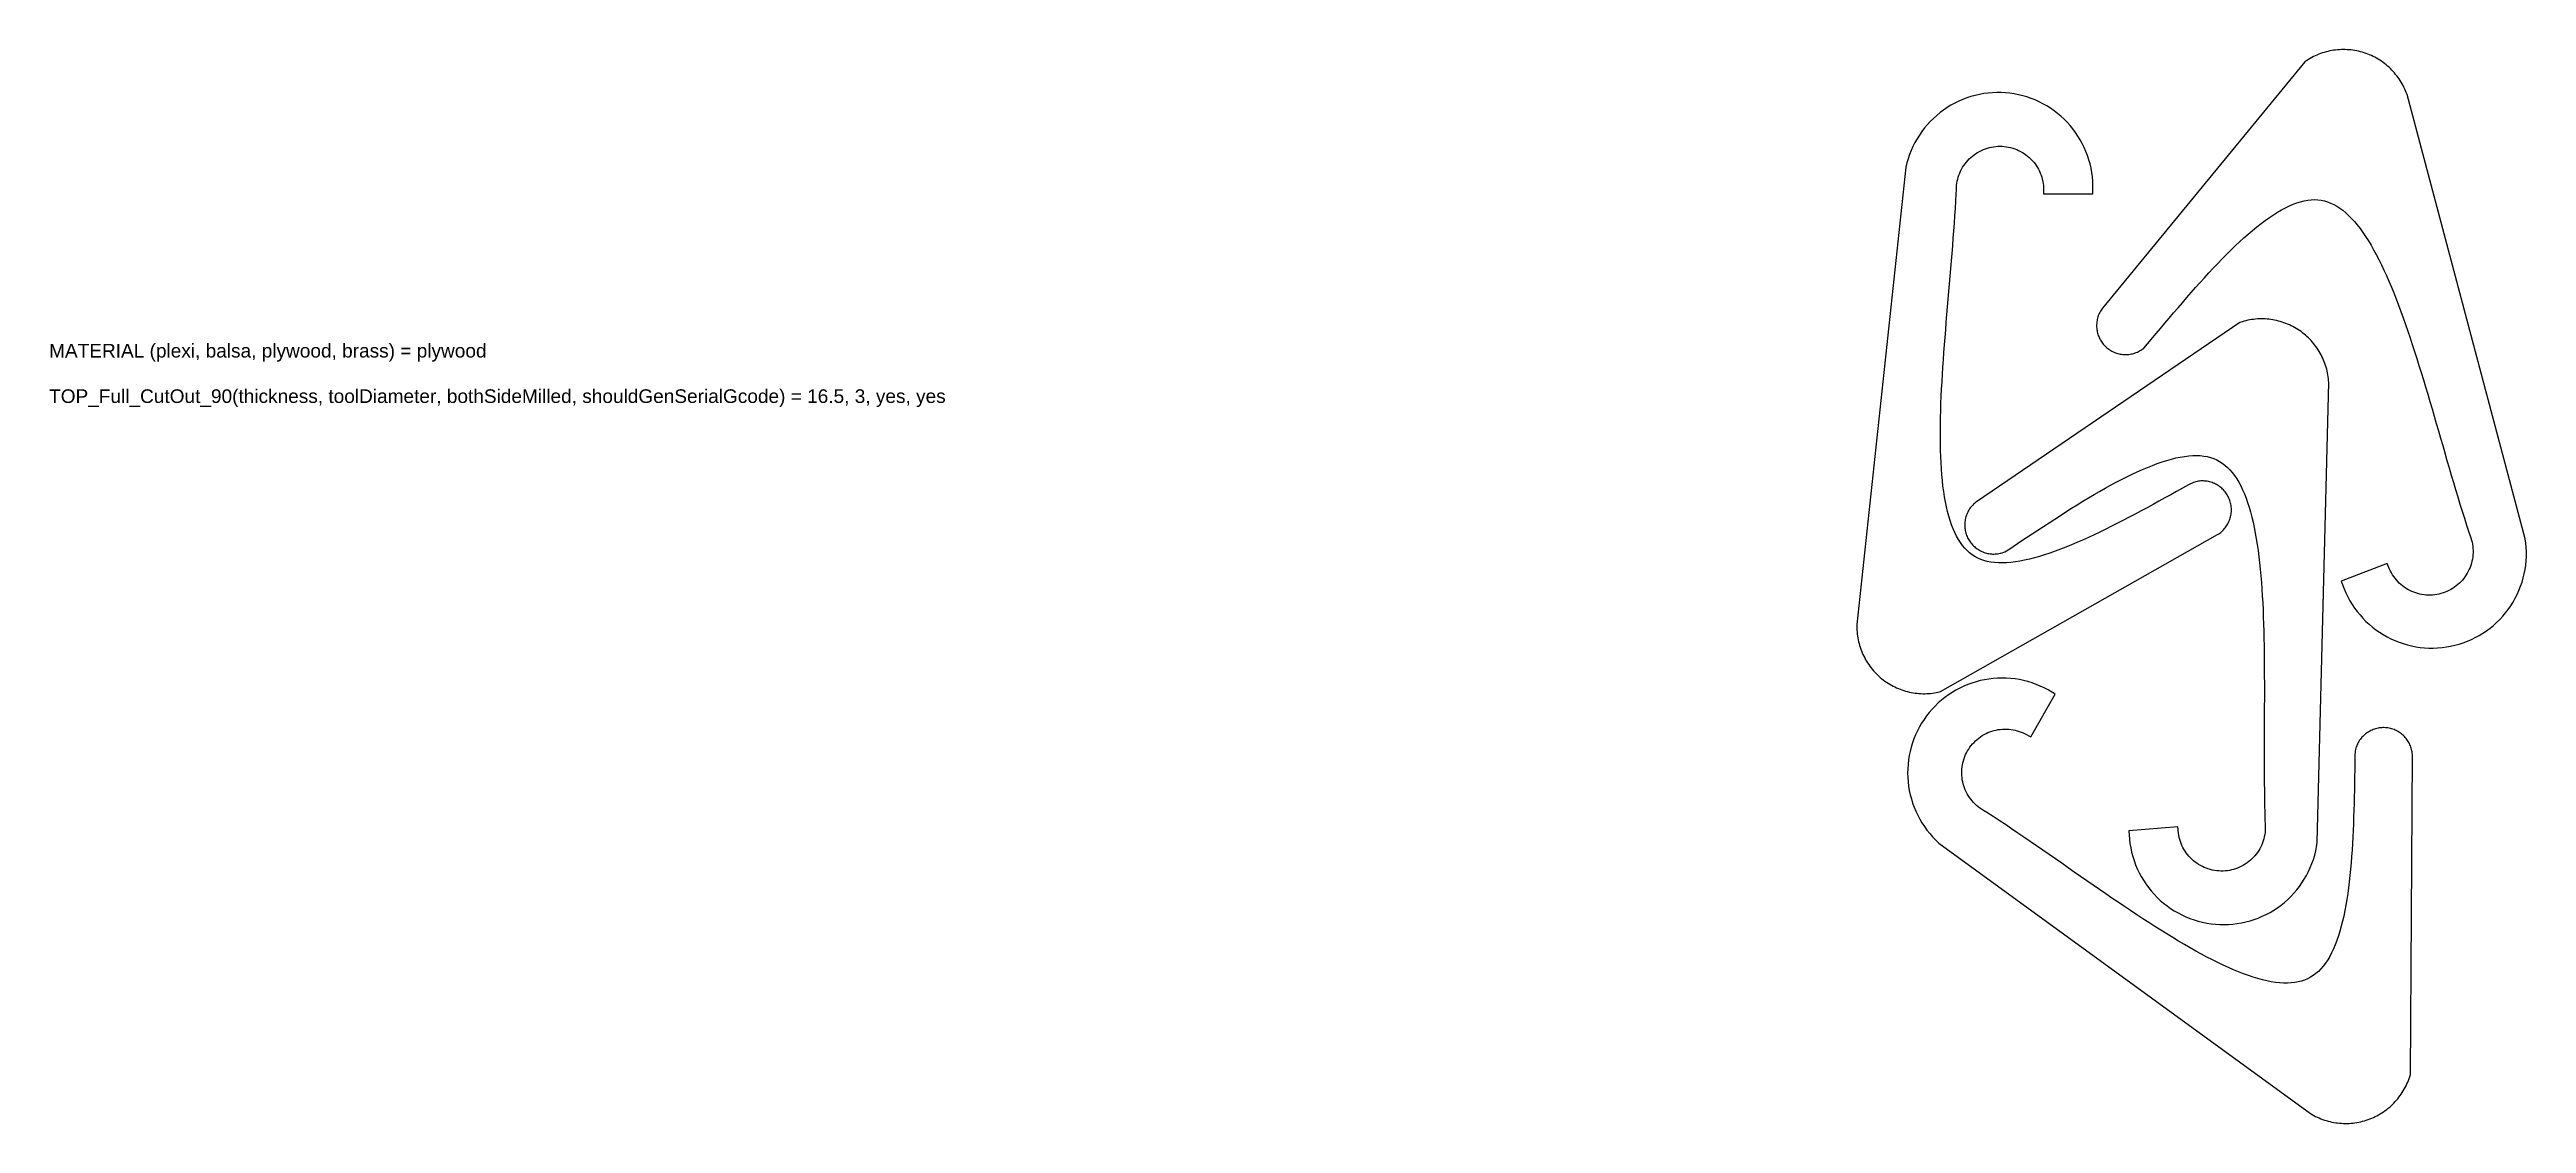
# Model space of a CAD drawing. Header units: millimetres. Extents: x 288 to 1197, y 187 to 581.
import ezdxf

# ---------------------------------------------------------------- set-up
doc = ezdxf.new("R2010")
doc.units = ezdxf.units.MM
doc.layers.add('TOP_Full_CutOut_90', color=7, linetype='Continuous')
doc.styles.get("Standard").update_dxf_attribs({"font": 'txt.shx'})

msp = doc.modelspace()

# ---------------------------------------------------------------- linework, layer by layer
at = {"layer": 'TOP_Full_CutOut_90'}
for points in [[(1057.563185, 472.679972), (1060.739921, 476.485904), (1062.316184, 478.371443), (1063.901034, 480.261531), (1065.493629, 482.153126), (1067.09312, 484.04318), (1068.698657, 485.928646), (1070.309382, 487.806469), (1071.924435, 489.673595), (1073.542948, 491.526965), (1075.164051, 493.363516), (1076.786863, 495.180183), (1078.410502, 496.973897), (1080.034073, 498.741587), (1081.656677, 500.480177), (1083.277402, 502.186589), (1084.895327, 503.85774), (1086.509518, 505.490544), (1088.119026, 507.081914), (1089.722886, 508.628756), (1091.320114, 510.127978), (1092.909702, 511.576485), (1094.490619, 512.971179), (1096.0618, 514.308968), (1097.622148, 515.586763), (1099.170525, 516.801481), (1100.705749, 517.950055), (1102.226583, 519.02944), (1103.731734, 520.036619), (1105.219847, 520.968623), (1106.689497, 521.822545), (1108.139197, 522.595566), (1109.567401, 523.284982), (1110.972525, 523.888241), (1112.352979, 524.402985), (1113.707229, 524.827086), (1115.033879, 525.158678), (1116.331797, 525.396169), (1117.600255, 525.538207), (1118.839127, 525.583585), (1120.05033, 525.531062), (1121.238641, 525.380639), (1122.408593, 525.1338), (1123.56293, 524.791663), (1124.703804, 524.35497), (1125.832788, 523.824268), (1126.950888, 523.200102), (1128.058621, 522.48316), (1129.156132, 521.674362), (1130.243317, 520.774896), (1131.319928, 519.786213), (1132.38566, 518.709999), (1133.440204, 517.548137), (1134.483292, 516.302667), (1135.514714, 514.975742), (1136.534328, 513.569605), (1137.542062, 512.086555), (1138.537912, 510.528934), (1139.521936, 508.899105), (1140.494247, 507.199447), (1141.455008, 505.432345), (1142.404423, 503.600184), (1143.342734, 501.705347), (1144.270213, 499.75021), (1145.187161, 497.737145), (1146.093898, 495.668514), (1146.990767, 493.546674), (1147.878126, 491.373973), (1148.756347, 489.152752), (1149.625814, 486.885345), (1150.486921, 484.57408), (1151.340071, 482.221277), (1152.185676, 479.829253), (1153.024152, 477.400316), (1153.855922, 474.936773), (1154.681414, 472.440924), (1155.501058, 469.915064), (1156.315292, 467.361486), (1157.124554, 464.782479), (1157.929285, 462.180328), (1158.729929, 459.557314), (1159.526933, 456.915717), (1160.320745, 454.257813), (1161.111816, 451.585876), (1161.900597, 448.902175), (1162.687543, 446.208981), (1163.473108, 443.508558), (1164.257748, 440.803172), (1165.041923, 438.095083), (1165.82609, 435.386551), (1166.610711, 432.679833), (1167.396247, 429.977185), (1168.183161, 427.28086), (1168.971918, 424.593106), (1169.762984, 421.916174), (1170.556826, 419.252309), (1171.353915, 416.603753), (1172.15472, 413.972747), (1172.959716, 411.36153), (1173.769377, 408.772335), (1174.584182, 406.207395), (1175.409899, 403.652578), (1175.896225, 402.28239), (1176.169109, 401.509277), (1176.393622, 400.757705), (1176.58103, 399.996032), (1176.730882, 399.22609), (1176.842819, 398.449729), (1176.91657, 397.668815), (1176.95196, 396.885224), (1176.948903, 396.100841), (1176.907406, 395.317551), (1176.827568, 394.537234), (1176.709584, 393.761769), (1176.553734, 392.993019), (1176.360395, 392.232831), (1176.13003, 391.483031), (1175.863194, 390.745424), (1175.560528, 390.021781), (1175.222758, 389.313842), (1174.850698, 388.623307), (1174.445241, 387.951837), (1174.007363, 387.301047), (1173.538115, 386.672499), (1173.038624, 386.067704), (1172.510092, 385.488117), (1171.95379, 384.935132), (1171.371053, 384.410074), (1170.763285, 383.914209), (1170.131943, 383.448727), (1169.478545, 383.014747), (1168.804663, 382.613312), (1168.111917, 382.245387), (1167.40197, 381.911856), (1166.67653, 381.613522), (1165.937341, 381.351101), (1165.186178, 381.125223), (1164.424847, 380.936432), (1163.655178, 380.785181), (1162.879022, 380.671834), (1162.098243, 380.596664), (1161.314718, 380.55985), (1160.530331, 380.561483), (1159.746966, 380.601557), (1158.966507, 380.679977), (1158.190828, 380.796553), (1157.421796, 380.951005), (1156.661258, 381.142964), (1155.911042, 381.371966), (1155.172951, 381.637462), (1154.448759, 381.938814), (1153.740206, 382.275297), (1153.048998, 382.646102), (1152.376792, 383.050338), (1151.725207, 383.487033), (1151.095809, 383.955139), (1150.490107, 384.453531), (1149.909562, 384.981008), (1149.355566, 385.536305), (1148.829451, 386.118087), (1148.332482, 386.724955), (1147.865854, 387.35545), (1147.430688, 388.008058), (1147.028029, 388.681209), (1146.658847, 389.373286), (1146.324027, 390.082626), (1145.451174, 392.19417), (1128.600524, 385.707518), (1129.680207, 382.845147), (1130.315048, 381.372102), (1131.017275, 379.929965), (1131.785386, 378.521815), (1132.617741, 377.15066), (1133.512563, 375.819429), (1134.46794, 374.530965), (1135.48183, 373.288022), (1136.55207, 372.093254), (1137.67637, 370.949214), (1138.852331, 369.858344), (1140.077441, 368.822975), (1141.349083, 367.845318), (1142.664539, 366.927464), (1144.021001, 366.071372), (1145.41557, 365.27887), (1146.845267, 364.551651), (1148.30704, 363.891269), (1149.797764, 363.299136), (1151.314256, 362.776515), (1152.853278, 362.324521), (1154.41154, 361.944124), (1155.985713, 361.636132), (1157.572437, 361.401205), (1159.168321, 361.239845), (1160.769956, 361.152397), (1162.37392, 361.139046), (1163.976789, 361.199822), (1165.575139, 361.334595), (1167.165553, 361.543077), (1168.744636, 361.824822), (1170.309013, 362.179229), (1171.855345, 362.605541), (1173.380326, 363.102847), (1174.880702, 363.670084), (1176.353264, 364.306042), (1177.794868, 365.009361), (1179.202437, 365.77854), (1180.57296, 366.611934), (1181.903512, 367.507764), (1183.191252, 368.464117), (1184.433426, 369.478949), (1185.627383, 370.550094), (1186.770571, 371.675261), (1187.860551, 372.852048), (1188.89499, 374.077942), (1189.871682, 375.350324), (1190.788539, 376.666475), (1191.643604, 378.023585), (1192.435049, 379.418755), (1193.161183, 380.849003), (1193.820457, 382.311276), (1194.411461, 383.802449), (1194.932933, 385.319337), (1195.383759, 386.8587), (1195.762976, 388.417248), (1196.069776, 389.991655), (1196.3035, 391.578558), (1196.46365, 393.174563), (1196.549885, 394.776264), (1196.56202, 396.380239), (1196.50003, 397.983061), (1196.364046, 399.581308), (1196.146191, 401.233503), (1152.736963, 564.115681), (1152.473388, 564.826685), (1152.208045, 565.483982), (1151.923961, 566.133401), (1151.621368, 566.774406), (1151.300519, 567.406467), (1150.961675, 568.029069), (1150.605115, 568.641697), (1150.231134, 569.243848), (1149.840038, 569.835026), (1149.43215, 570.414745), (1149.007803, 570.98253), (1148.567349, 571.537909), (1148.11115, 572.08043), (1147.639579, 572.609646), (1147.153026, 573.12512), (1146.65189, 573.626429), (1146.136583, 574.11316), (1145.60753, 574.584913), (1145.065166, 575.0413), (1144.509938, 575.481945), (1143.942301, 575.906487), (1143.362723, 576.314576), (1142.771679, 576.705876), (1142.169657, 577.080065), (1141.557152, 577.436835), (1140.934668, 577.775893), (1140.302715, 578.096961), (1139.661816, 578.399773), (1139.012498, 578.684082), (1138.35529, 578.949653), (1137.690738, 579.196267), (1137.019387, 579.423723), (1136.34179, 579.631831), (1135.658504, 579.820422), (1134.970088, 579.989341), (1134.277113, 580.138448), (1133.580147, 580.26762), (1132.879763, 580.376752), (1132.176537, 580.465754), (1131.471048, 580.534552), (1130.763878, 580.58309), (1130.055604, 580.611328), (1129.346813, 580.619243), (1128.638086, 580.606828), (1127.930007, 580.574094), (1127.223157, 580.521066), (1126.518119, 580.44779), (1125.815473, 580.354325), (1125.115796, 580.240749), (1124.419665, 580.107153), (1123.727649, 579.95365), (1123.040322, 579.780364), (1122.358246, 579.587439), (1121.681983, 579.375031), (1121.01209, 579.143319), (1120.349118, 578.892489), (1119.693612, 578.622752), (1119.046109, 578.334326), (1118.407145, 578.02745), (1117.777245, 577.702377), (1117.156926, 577.359373), (1116.5467, 576.998721), (1115.947065, 576.620717), (1115.193367, 576.11482), (1040.999129, 485.823663), (1040.722006, 485.442003), (1040.468155, 485.058509), (1040.231144, 484.664385), (1040.011416, 484.260371), (1039.809383, 483.847223), (1039.625427, 483.42572), (1039.459887, 482.996646), (1039.313077, 482.560801), (1039.185274, 482.119017), (1039.076714, 481.672114), (1038.987603, 481.220932), (1038.918106, 480.76631), (1038.868356, 480.309105), (1038.838444, 479.850185), (1038.828426, 479.390393), (1038.838323, 478.930597), (1038.868114, 478.471665), (1038.917745, 478.014451), (1038.987121, 477.559814), (1039.076114, 477.108605), (1039.184556, 476.661675), (1039.312243, 476.219854), (1039.45894, 475.783973), (1039.624364, 475.354859), (1039.808211, 474.933305), (1040.010135, 474.520101), (1040.229757, 474.11603), (1040.466664, 473.721844), (1040.720416, 473.338282), (1040.990531, 472.966066), (1041.276507, 472.605892), (1041.577808, 472.258434), (1041.893867, 471.924347), (1042.224091, 471.604255), (1042.567865, 471.298756), (1042.924543, 471.008424), (1043.293448, 470.733812), (1043.673897, 470.475423), (1044.065178, 470.233744), (1044.466555, 470.009231), (1044.877277, 469.802302), (1045.296565, 469.613351), (1045.723645, 469.442725), (1046.157706, 469.29075), (1046.59794, 469.157706), (1047.043523, 469.043845), (1047.493616, 468.949379), (1047.947386, 468.874485), (1048.403962, 468.819307), (1048.862496, 468.783945), (1049.322137, 468.768466), (1049.78201, 468.772899), (1050.24127, 468.797234), (1050.699043, 468.84143), (1051.15447, 468.905399), (1051.606708, 468.989027), (1052.054894, 469.092151), (1052.498194, 469.214578), (1052.935791, 469.356085), (1053.366844, 469.516403), (1053.790547, 469.695225), (1054.206122, 469.892227), (1054.612777, 470.107034), (1055.005965, 470.337028), (1056.137185, 471.172175), (1057.563185, 472.679972)], [(1072.509387, 420.98528), (1068.177442, 418.574674), (1066.029028, 417.381285), (1063.870965, 416.186736), (1061.705133, 414.993563), (1059.533418, 413.804305), (1057.35771, 412.621502), (1055.179906, 411.447694), (1053.001906, 410.285425), (1050.825618, 409.137237), (1048.652956, 408.005674), (1046.485842, 406.893283), (1044.326202, 405.802609), (1042.175975, 404.736197), (1040.037105, 403.696595), (1037.911548, 402.686349), (1035.801271, 401.708003), (1033.708256, 400.764102), (1031.634496, 399.857188), (1029.582003, 398.9898), (1027.552808, 398.164469), (1025.548961, 397.383725), (1023.57254, 396.650084), (1021.625648, 395.966052), (1019.710418, 395.334119), (1017.82902, 394.75675), (1015.98366, 394.236383), (1014.176586, 393.775419), (1012.410087, 393.376205), (1010.686496, 393.041026), (1009.008186, 392.772084), (1007.377558, 392.571475), (1005.797026, 392.441167), (1004.268985, 392.382972), (1002.795767, 392.398522), (1001.379567, 392.489249), (1000.022357, 392.656394), (998.725768, 392.901036), (997.490964, 393.224175), (996.318496, 393.626892), (995.207021, 394.111034), (994.152079, 394.678316), (993.148909, 395.328984), (992.194548, 396.062976), (991.28672, 396.880376), (990.42376, 397.781237), (989.604536, 398.765413), (988.828316, 399.832446), (988.094635, 400.981532), (987.403164, 402.211523), (986.753611, 403.520976), (986.145657, 404.908208), (985.578913, 406.37135), (985.052896, 407.908405), (984.56703, 409.517285), (984.120641, 411.195847), (983.712969, 412.941919), (983.343178, 414.753315), (983.010364, 416.62785), (982.713566, 418.563344), (982.451778, 420.55763), (982.22395, 422.608556), (982.029001, 424.713985), (981.865824, 426.871796), (981.733287, 429.079886), (981.630239, 431.336163), (981.555517, 433.638552), (981.507942, 435.98499), (981.486326, 438.373426), (981.489472, 440.80182), (981.516175, 443.268141), (981.565227, 445.770368), (981.63541, 448.306488), (981.725508, 450.874494), (981.834296, 453.472388), (981.960549, 456.098176), (982.10304, 458.74987), (982.260539, 461.425487), (982.431813, 464.123051), (982.61563, 466.840585), (982.810756, 469.576121), (983.015955, 472.327692), (983.229992, 475.093335), (983.451628, 477.87109), (983.679626, 480.658999), (983.912749, 483.45511), (984.149756, 486.25747), (984.38941, 489.064131), (984.630469, 491.873146), (984.871694, 494.682571), (985.111844, 497.490467), (985.349679, 500.294893), (985.583956, 503.093915), (985.813433, 505.885598), (986.036868, 508.668012), (986.253017, 511.439229), (986.460638, 514.197325), (986.658484, 516.940377), (986.845311, 519.666468), (987.019872, 522.373682), (987.18092, 525.06011), (987.328147, 527.741008), (987.366529, 529.194437), (987.389604, 530.013972), (987.450083, 530.796026), (987.548817, 531.574177), (987.685571, 532.346553), (987.860016, 533.111298), (988.071732, 533.866574), (988.32021, 534.610568), (988.604853, 535.341488), (988.924978, 536.057579), (989.279815, 536.75712), (989.66851, 537.43843), (990.090129, 538.09987), (990.543659, 538.739852), (991.028012, 539.356837), (991.54202, 539.949341), (992.084449, 540.515941), (992.653998, 541.055275), (993.249295, 541.566048), (993.86891, 542.04703), (994.511353, 542.497066), (995.175081, 542.915075), (995.8585, 543.300052), (996.559964, 543.651071), (997.277788, 543.967288), (998.01025, 544.247945), (998.755584, 544.492364), (999.512003, 544.699961), (1000.277688, 544.870235), (1001.050799, 545.002778), (1001.829475, 545.097272), (1002.611848, 545.153487), (1003.396035, 545.17129), (1004.180152, 545.150638), (1004.962315, 545.09158), (1005.740643, 544.994259), (1006.513267, 544.858909), (1007.278328, 544.685854), (1008.033987, 544.47551), (1008.778431, 544.228384), (1009.509865, 543.945069), (1010.226538, 543.626245), (1010.926722, 543.27268), (1011.608737, 542.885223), (1012.270942, 542.464807), (1012.911747, 542.012439), (1013.52961, 541.529209), (1014.123047, 541.016277), (1014.690632, 540.474877), (1015.231, 539.906309), (1015.742852, 539.311942), (1016.22496, 538.693201), (1016.676162, 538.051577), (1017.095375, 537.388609), (1017.481593, 536.705891), (1017.833886, 536.005066), (1018.151406, 535.287817), (1018.433392, 534.555867), (1018.679166, 533.810977), (1018.888137, 533.054936), (1019.059802, 532.289561), (1019.193749, 531.516694), (1019.289656, 530.73819), (1019.347293, 529.955921), (1019.403301, 527.671768), (1037.459354, 527.671768), (1037.48006, 530.730927), (1037.416793, 532.333699), (1037.279535, 533.931837), (1037.068581, 535.521925), (1036.784381, 537.100567), (1036.427543, 538.664392), (1035.998828, 540.210059), (1035.499151, 541.734265), (1034.929582, 543.233757), (1034.291336, 544.705328), (1033.585777, 546.145838), (1032.814411, 547.552208), (1031.978887, 548.921436), (1031.080989, 550.250594), (1030.122635, 551.536844), (1029.105873, 552.777439), (1028.032875, 553.96973), (1026.905931, 555.111168), (1025.727451, 556.199316), (1024.49995, 557.231848), (1023.226051, 558.206562), (1021.908475, 559.121371), (1020.550038, 559.974325), (1019.15364, 560.7636), (1017.722264, 561.487511), (1016.258969, 562.14451), (1014.766879, 562.733195), (1013.249183, 563.252308), (1011.70912, 563.700741), (1010.149983, 564.077535), (1008.575101, 564.381885), (1006.987839, 564.613142), (1005.391586, 564.770812), (1003.789753, 564.854556), (1002.185761, 564.864198), (1000.583037, 564.799715), (998.985004, 564.661247), (997.395076, 564.449088), (995.81665, 564.163691), (994.253096, 563.805668), (992.707754, 563.375782), (991.183926, 562.874951), (989.684867, 562.304245), (988.21378, 561.664884), (986.773805, 560.958234), (985.36802, 560.185803), (983.999426, 559.349241), (982.670949, 558.450337), (981.385425, 557.491008), (980.1456, 556.473306), (978.954124, 555.399405), (977.81354, 554.271596), (976.726285, 553.092291), (975.694683, 551.864008), (974.720936, 550.589371), (973.807125, 549.271104), (972.9552, 547.91202), (972.166984, 546.515024), (971.444158, 545.0831), (970.788267, 543.619307), (970.200714, 542.126771), (969.682751, 540.608682), (969.235485, 539.06828), (968.845243, 537.448119), (950.840957, 369.844985), (950.831506, 369.086757), (950.843001, 368.378016), (950.874816, 367.669894), (950.926926, 366.962975), (950.999287, 366.257844), (951.09184, 365.555077), (951.204509, 364.855253), (951.3372, 364.158948), (951.489806, 363.466735), (951.662199, 362.779183), (951.85424, 362.096856), (952.065769, 361.420319), (952.296612, 360.750127), (952.54658, 360.086828), (952.815467, 359.430973), (953.103052, 358.783096), (953.409099, 358.143735), (953.733355, 357.513413), (954.075554, 356.89265), (954.435413, 356.281955), (954.812639, 355.681831), (955.206919, 355.092772), (955.61793, 354.515261), (956.045334, 353.949776), (956.488779, 353.396781), (956.947899, 352.856729), (957.42232, 352.330066), (957.911648, 351.817226), (958.41548, 351.318629), (958.933406, 350.834685), (959.464997, 350.365794), (960.009816, 349.91234), (960.567414, 349.474698), (961.137333, 349.053225), (961.719107, 348.648269), (962.312253, 348.260165), (962.916285, 347.889231), (963.530707, 347.53577), (964.155012, 347.200076), (964.788687, 346.882423), (965.431211, 346.583074), (966.082056, 346.302273), (966.740685, 346.040252), (967.406559, 345.797228), (968.079127, 345.573399), (968.757838, 345.36895), (969.442133, 345.184048), (970.131448, 345.018848), (970.825218, 344.873482), (971.52287, 344.748073), (972.223834, 344.642722), (972.92753, 344.557517), (973.633379, 344.492526), (974.340803, 344.447805), (975.049218, 344.423389), (975.758041, 344.4193), (976.46669, 344.435539), (977.174583, 344.472094), (977.881136, 344.528935), (978.585768, 344.606015), (979.2879, 344.70327), (979.986952, 344.820621), (980.682354, 344.95797), (981.56748, 345.159328), (1083.245762, 402.768398), (1083.641496, 403.025021), (1084.016171, 403.291718), (1084.378949, 403.574384), (1084.72915, 403.872489), (1085.066119, 404.185475), (1085.38922, 404.512752), (1085.697854, 404.853712), (1085.991441, 405.207718), (1086.269423, 405.574096), (1086.531286, 405.952164), (1086.776535, 406.341213), (1087.004716, 406.740517), (1087.215396, 407.149327), (1087.408179, 407.566864), (1087.582708, 407.992362), (1087.738655, 408.425018), (1087.875723, 408.864015), (1087.993661, 409.308536), (1088.092244, 409.757745), (1088.171291, 410.210803), (1088.230648, 410.666854), (1088.27021, 411.125051), (1088.289897, 411.584534), (1088.289676, 412.04443), (1088.269546, 412.503888), (1088.229546, 412.962048), (1088.169748, 413.418044), (1088.090268, 413.871023), (1087.991252, 414.32014), (1087.872888, 414.764546), (1087.735396, 415.203412), (1087.579034, 415.635917), (1087.404096, 416.061245), (1087.210911, 416.478601), (1086.999838, 416.887207), (1086.771273, 417.286293), (1086.525651, 417.675102), (1086.263427, 418.052918), (1085.98509, 418.41903), (1085.691166, 418.77275), (1085.382202, 419.113417), (1085.058786, 419.440383), (1084.721516, 419.753047), (1084.371028, 420.050813), (1084.007981, 420.33313), (1083.633049, 420.599466), (1083.246941, 420.849322), (1082.85037, 421.082233), (1082.444097, 421.297753), (1082.028878, 421.495483), (1081.605484, 421.675055), (1081.174718, 421.836128), (1080.737376, 421.978406), (1080.294286, 422.101616), (1079.846282, 422.20553), (1079.394191, 422.289953), (1078.938878, 422.354724), (1078.48119, 422.399726), (1078.02197, 422.424872), (1077.562099, 422.430114), (1077.10244, 422.415445), (1076.643836, 422.380891), (1076.187159, 422.326515), (1075.737595, 422.253128), (1074.381866, 421.880127), (1072.509387, 420.98528)], [(1006.958406, 397.529441), (1011.078168, 400.287037), (1013.121526, 401.652521), (1015.174405, 403.019953), (1017.23514, 404.38665), (1019.302059, 405.749927), (1021.373487, 407.107099), (1023.447742, 408.455477), (1025.523137, 409.792372), (1027.59798, 411.115093), (1029.670572, 412.420947), (1031.739208, 413.707239), (1033.802173, 414.971275), (1035.857747, 416.210358), (1037.9042, 417.421791), (1039.939791, 418.602876), (1041.962767, 419.750914), (1043.971365, 420.863209), (1045.963803, 421.937063), (1047.938286, 422.969781), (1049.892997, 423.958673), (1051.8261, 424.901051), (1053.73573, 425.794236), (1055.619999, 426.635558), (1057.476981, 427.422362), (1059.304719, 428.152012), (1061.101213, 428.821896), (1062.864419, 429.429441), (1064.592248, 429.972117), (1066.282562, 430.447455), (1067.933178, 430.853068), (1069.541874, 431.186669), (1071.106405, 431.446099), (1072.624533, 431.629356), (1074.094068, 431.734624), (1075.512939, 431.760291), (1076.879282, 431.704963), (1078.191562, 431.56743), (1079.448699, 431.346599), (1080.650233, 431.041348), (1081.797654, 430.649946), (1082.895547, 430.17105), (1083.948678, 429.604805), (1084.959995, 428.951515), (1085.931773, 428.211283), (1086.865674, 427.384193), (1087.762817, 426.470484), (1088.623892, 425.47067), (1089.449298, 424.385594), (1090.239269, 423.216425), (1090.993975, 421.964624), (1091.713598, 420.631897), (1092.398374, 419.220136), (1093.048617, 417.731373), (1093.664732, 416.167736), (1094.247216, 414.531415), (1094.796647, 412.824637), (1095.313679, 411.04965), (1095.799034, 409.208705), (1096.25349, 407.304055), (1096.677875, 405.33794), (1097.073057, 403.312592), (1097.439938, 401.230229), (1097.779448, 399.093056), (1098.092543, 396.903262), (1098.380197, 394.663025), (1098.643401, 392.37451), (1098.883161, 390.039868), (1099.100491, 387.661242), (1099.296419, 385.240763), (1099.471977, 382.780554), (1099.628205, 380.282727), (1099.766151, 377.749389), (1099.886864, 375.18264), (1099.991399, 372.584571), (1100.080814, 369.957271), (1100.15617, 367.302821), (1100.21853, 364.623297), (1100.268959, 361.920773), (1100.308524, 359.197316), (1100.338295, 356.454991), (1100.359341, 353.69586), (1100.372733, 350.921979), (1100.379544, 348.135405), (1100.380846, 345.338188), (1100.377713, 342.532378), (1100.371221, 339.720021), (1100.362444, 336.903161), (1100.352459, 334.083839), (1100.342343, 331.264094), (1100.333172, 328.445963), (1100.326025, 325.631478), (1100.321981, 322.822672), (1100.322119, 320.021573), (1100.327519, 317.230208), (1100.339261, 314.450598), (1100.358429, 311.684766), (1100.386104, 308.934727), (1100.423372, 306.202496), (1100.471316, 303.490084), (1100.531025, 300.799496), (1100.604054, 298.115551), (1100.684943, 296.663867), (1100.729126, 295.845199), (1100.732958, 295.060819), (1100.698343, 294.277194), (1100.625363, 293.496207), (1100.514194, 292.719736), (1100.365103, 291.949646), (1100.178448, 291.187788), (1099.954679, 290.435995), (1099.694331, 289.696072), (1099.398032, 288.969798), (1099.066495, 288.258918), (1098.700514, 287.565144), (1098.300971, 286.890138), (1097.868825, 286.235526), (1097.405117, 285.602881), (1096.910958, 284.993723), (1096.387537, 284.409517), (1095.836113, 283.851665), (1095.258011, 283.32151), (1094.654621, 282.820325), (1094.027392, 282.349315), (1093.377831, 281.909612), (1092.707502, 281.502274), (1092.018014, 281.128279), (1091.311024, 280.788524), (1090.588234, 280.48383), (1089.851378, 280.214926), (1089.102228, 279.982459), (1088.342584, 279.786988), (1087.574274, 279.628982), (1086.799143, 279.508823), (1086.019054, 279.426797), (1085.235883, 279.383104), (1084.451511, 279.377846), (1083.667825, 279.411038), (1082.886706, 279.482599), (1082.110034, 279.592357), (1081.339675, 279.740049), (1080.57748, 279.92532), (1079.825282, 280.147724), (1079.084887, 280.406727), (1078.358076, 280.701705), (1077.646595, 281.031951), (1076.952156, 281.39667), (1076.276426, 281.794987), (1075.621031, 282.225943), (1074.987545, 282.688502), (1074.37749, 283.181554), (1073.792332, 283.703912), (1073.233481, 284.254322), (1072.702275, 284.83146), (1072.199996, 285.433938), (1071.727849, 286.060311), (1071.286966, 286.709072), (1070.878411, 287.37866), (1070.503164, 288.067467), (1070.162126, 288.773838), (1069.856118, 289.496075), (1069.585876, 290.232441), (1069.352049, 290.981168), (1069.155198, 291.740455), (1068.995798, 292.508476), (1068.87423, 293.283389), (1068.631172, 295.555264), (1050.635885, 294.075156), (1050.866018, 291.024595), (1051.060456, 289.432402), (1051.328256, 287.850895), (1051.668844, 286.283451), (1052.081493, 284.733418), (1052.565322, 283.204107), (1053.119297, 281.698785), (1053.742236, 280.220668), (1054.432806, 278.772912), (1055.189533, 277.358613), (1056.0108, 275.980788), (1056.894855, 274.642381), (1057.839806, 273.346252), (1058.843638, 272.095171), (1059.904204, 270.891809), (1061.019239, 269.738735), (1062.186362, 268.638414), (1063.40308, 267.593196), (1064.666793, 266.605314), (1065.974802, 265.676878), (1067.324314, 264.809871), (1068.712445, 264.006146), (1070.13623, 263.267417), (1071.592627, 262.595265), (1073.078527, 261.991125), (1074.590755, 261.456288), (1076.126078, 260.991895), (1077.681221, 260.598939), (1079.25286, 260.278258), (1080.837636, 260.03054), (1082.432167, 259.856311), (1084.033044, 259.755945), (1085.636849, 259.729656), (1087.240156, 259.7775), (1088.839541, 259.899375), (1090.431585, 260.095021), (1092.012888, 260.364018), (1093.580075, 260.705795), (1095.129794, 261.119619), (1096.658737, 261.604606), (1098.16364, 262.159722), (1099.641285, 262.78378), (1101.088516, 263.475447), (1102.502242, 264.233246), (1103.879445, 265.055557), (1105.217181, 265.940625), (1106.512593, 266.886559), (1107.762913, 267.891337), (1108.965472, 268.952815), (1110.1177, 270.068725), (1111.217136, 271.236681), (1112.261431, 272.454191), (1113.248356, 273.718653), (1114.175801, 275.027365), (1115.041784, 276.377533), (1115.844458, 277.766272), (1116.582107, 279.190616), (1117.253155, 280.647524), (1117.856169, 282.13388), (1118.389861, 283.646513), (1118.853089, 285.182189), (1119.244868, 286.737628), (1119.564357, 288.309509), (1119.820476, 289.956207), (1124.025247, 458.471147), (1123.972512, 459.227597), (1123.902958, 459.933011), (1123.813203, 460.636141), (1123.70332, 461.336409), (1123.573401, 462.033236), (1123.423552, 462.726051), (1123.253895, 463.414284), (1123.064573, 464.097369), (1122.855737, 464.774743), (1122.627564, 465.445849), (1122.380237, 466.110138), (1122.113962, 466.767057), (1121.828959, 467.416072), (1121.525459, 468.056647), (1121.203715, 468.688254), (1120.863989, 469.310376), (1120.506562, 469.922499), (1120.131728, 470.524119), (1119.739795, 471.114742), (1119.331086, 471.693883), (1118.905936, 472.261065), (1118.464696, 472.815821), (1118.007728, 473.357696), (1117.535408, 473.886243), (1117.048125, 474.401026), (1116.54628, 474.901625), (1116.030284, 475.387626), (1115.500564, 475.858628), (1114.957555, 476.314246), (1114.401702, 476.754106), (1113.833464, 477.177843), (1113.253307, 477.585111), (1112.661711, 477.975572), (1112.059161, 478.348908), (1111.44615, 478.704812), (1110.823185, 479.042988), (1110.19078, 479.36316), (1109.549452, 479.665065), (1108.899729, 479.948453), (1108.242148, 480.213093), (1107.577248, 480.458765), (1106.905576, 480.685269), (1106.227684, 480.892418), (1105.54413, 481.080041), (1104.855478, 481.247984), (1104.162291, 481.396109), (1103.465142, 481.524295), (1102.764605, 481.632434), (1102.061254, 481.72044), (1101.355669, 481.788238), (1100.648428, 481.835775), (1099.940117, 481.863009), (1099.231316, 481.869921), (1098.522606, 481.856501), (1097.814574, 481.822764), (1097.107801, 481.768735), (1096.402869, 481.694461), (1095.700355, 481.600002), (1095.000839, 481.485433), (1094.304897, 481.350852), (1093.6131, 481.196369), (1092.92602, 481.022109), (1092.244217, 480.828218), (1091.378576, 480.554982), (994.764872, 414.804924), (994.391506, 414.516724), (994.039954, 414.220212), (993.701568, 413.908759), (993.376982, 413.58295), (993.066803, 413.243395), (992.771618, 412.890734), (992.491972, 412.525622), (992.228392, 412.148741), (991.981378, 411.760809), (991.751388, 411.362548), (991.538856, 410.954705), (991.344175, 410.538039), (991.167715, 410.113336), (991.009808, 409.6814), (990.870745, 409.243027), (990.75079, 408.799044), (990.650168, 408.350289), (990.569066, 407.897597), (990.507638, 407.441818), (990.465996, 406.983805), (990.444222, 406.524424), (990.442353, 406.064525), (990.460398, 405.604975), (990.498317, 405.146645), (990.556042, 404.690383), (990.633465, 404.237044), (990.73044, 403.787484), (990.846784, 403.342545), (990.982283, 402.903057), (991.136678, 402.469849), (991.309682, 402.04373), (991.500971, 401.625498), (991.710186, 401.215941), (991.936933, 400.815826), (992.180791, 400.425898), (992.4413, 400.046891), (992.717968, 399.679525), (993.01028, 399.324476), (993.317691, 398.982412), (993.639622, 398.653976), (993.975471, 398.339782), (994.324601, 398.040428), (994.686367, 397.756463), (995.060083, 397.488429), (995.445051, 397.236823), (995.840553, 397.002118), (996.245843, 396.784753), (996.660173, 396.585134), (997.082745, 396.403643), (997.512775, 396.240615), (997.949465, 396.096354), (998.391984, 395.971134), (998.839518, 395.865185), (999.291216, 395.778711), (999.746231, 395.711871), (1000.20372, 395.664792), (1000.66281, 395.637562), (1001.122647, 395.63023), (1001.582382, 395.642811), (1002.041135, 395.675284), (1002.498045, 395.727583), (1002.952273, 395.799614), (1003.402957, 395.891242), (1003.844992, 396.001234), (1005.165582, 396.484113), (1006.958406, 397.529441)], [(1133.598212, 321.447228), (1133.528019, 316.490228), (1133.491349, 314.032889), (1133.450874, 311.566607), (1133.405333, 309.094278), (1133.353465, 306.6188), (1133.294011, 304.143079), (1133.225713, 301.670026), (1133.147317, 299.202556), (1133.057568, 296.743591), (1132.955214, 294.296058), (1132.839009, 291.862892), (1132.707705, 289.447034), (1132.560061, 287.051431), (1132.39484, 284.679039), (1132.21081, 282.332825), (1132.006746, 280.015761), (1131.781429, 277.730833), (1131.53365, 275.481038), (1131.262214, 273.269384), (1130.965934, 271.098895), (1130.643644, 268.97261), (1130.294196, 266.893582), (1129.916467, 264.864886), (1129.509363, 262.889611), (1129.071828, 260.970867), (1128.602848, 259.111783), (1128.101465, 257.315503), (1127.566783, 255.585184), (1126.997986, 253.923986), (1126.394349, 252.335063), (1125.755249, 250.821542), (1125.080187, 249.386498), (1124.368785, 248.032909), (1123.620791, 246.76361), (1122.836058, 245.58122), (1122.014494, 244.488065), (1121.155976, 243.486096), (1120.260219, 242.576823), (1119.326558, 241.761261), (1118.352725, 241.039168), (1117.335008, 240.407532), (1116.270822, 239.862348), (1115.158741, 239.401017), (1113.997559, 239.021609), (1112.786399, 238.722708), (1111.524824, 238.503256), (1110.212865, 238.362394), (1108.850989, 238.299316), (1107.440026, 238.313164), (1105.98108, 238.402967), (1104.475453, 238.56761), (1102.924569, 238.805822), (1101.329921, 239.116189), (1099.69303, 239.497171), (1098.015417, 239.947116), (1096.298588, 240.464281), (1094.544019, 241.046852), (1092.753154, 241.692957), (1090.927405, 242.400675), (1089.068147, 243.168053), (1087.176723, 243.993108), (1085.254446, 244.87384), (1083.302601, 245.808228), (1081.322451, 246.794245), (1079.315232, 247.82985), (1077.282163, 248.912998), (1075.224446, 250.041641), (1073.143265, 251.213726), (1071.039794, 252.427197), (1068.91519, 253.679999), (1066.770604, 254.970075), (1064.607174, 256.295368), (1062.426032, 257.65382), (1060.228301, 259.043376), (1058.015099, 260.461979), (1055.787535, 261.907574), (1053.546715, 263.378106), (1051.293741, 264.87152), (1049.029708, 266.385765), (1046.755708, 267.918788), (1044.472832, 269.468537), (1042.182163, 271.032963), (1039.884784, 272.610016), (1037.581774, 274.197646), (1035.27421, 275.793807), (1032.963167, 277.396452), (1030.649714, 279.003534), (1028.334921, 280.613009), (1026.019855, 282.222833), (1023.705579, 283.830962), (1021.393156, 285.435353), (1019.083645, 287.033966), (1016.778102, 288.62476), (1014.477581, 290.205695), (1012.183133, 291.774732), (1009.895808, 293.329833), (1007.616649, 294.868961), (1005.3467, 296.390081), (1003.086998, 297.891157), (1000.838578, 299.370154), (998.58806, 300.834416), (997.347299, 301.592335), (996.648395, 302.02094), (996.000628, 302.46328), (995.375319, 302.936837), (994.773972, 303.440471), (994.198031, 303.972973), (993.64888, 304.533062), (993.12784, 305.119394), (992.636162, 305.730556), (992.17503, 306.365082), (991.74555, 307.021446), (991.348755, 307.698071), (990.9856, 308.393328), (990.656955, 309.10555), (990.363613, 309.833024), (990.106277, 310.573999), (989.885566, 311.326695), (989.702012, 312.089306), (989.556054, 312.859996), (989.448044, 313.636913), (989.37824, 314.41819), (989.346812, 315.201949), (989.353835, 315.986308), (989.39929, 316.769378), (989.483071, 317.54928), (989.604975, 318.32414), (989.764708, 319.092091), (989.961889, 319.851292), (990.196041, 320.599917), (990.466603, 321.336167), (990.772923, 322.058271), (991.114267, 322.764494), (991.489813, 323.453139), (991.898659, 324.12255), (992.339822, 324.771119), (992.812242, 325.397286), (993.314784, 325.999548), (993.846238, 326.576455), (994.405329, 327.126622), (994.990712, 327.648727), (995.60098, 328.141513), (996.234668, 328.603798), (996.89025, 329.034469), (997.566153, 329.432493), (998.26075, 329.796911), (998.972374, 330.126848), (999.699313, 330.421511), (1000.439819, 330.680192), (1001.192115, 330.90227), (1001.954391, 331.08721), (1002.724814, 331.234568), (1003.501534, 331.34399), (1004.282682, 331.415212), (1005.066383, 331.448063), (1005.850753, 331.442465), (1006.633905, 331.398432), (1007.413958, 331.316068), (1008.189036, 331.195572), (1008.957278, 331.037234), (1009.716836, 330.841433), (1010.465886, 330.608641), (1011.202625, 330.339418), (1011.925284, 330.034409), (1012.632126, 329.694349), (1014.640057, 328.60407), (1023.642413, 344.255863), (1021.000921, 345.799042), (1019.580022, 346.543307), (1018.126252, 347.221122), (1016.642715, 347.831041), (1015.132582, 348.371761), (1013.599077, 348.842127), (1012.045475, 349.241134), (1010.475097, 349.567928), (1008.891296, 349.821813), (1007.297457, 350.002247), (1005.696983, 350.108844), (1004.093291, 350.141375), (1002.48981, 350.099773), (1000.889964, 349.984124), (999.29717, 349.794676), (997.714831, 349.531836), (996.146327, 349.196163), (994.595007, 348.788375), (993.064188, 348.309342), (991.557137, 347.760088), (990.077074, 347.141786), (988.627161, 346.455757), (987.210496, 345.703467), (985.830103, 344.886523), (984.488932, 344.006668), (983.189848, 343.065783), (981.935627, 342.065879), (980.728945, 341.009091), (979.572382, 339.897675), (978.468408, 338.734006), (977.419381, 337.520571), (976.427543, 336.259961), (975.495011, 334.954868), (974.623779, 333.608081), (973.815705, 332.222476), (973.072518, 330.801014), (972.395804, 329.34673), (971.787009, 327.862731), (971.247435, 326.352189), (970.778231, 324.818328), (970.380401, 323.264425), (970.054797, 321.693799), (969.802112, 320.109806), (969.622886, 318.515831), (969.517502, 316.915275), (969.486186, 315.311561), (969.529004, 313.708111), (969.645865, 312.108353), (969.836518, 310.515703), (970.100559, 308.933564), (970.43742, 307.365315), (970.846385, 305.814304), (971.326578, 304.283848), (971.876973, 302.777213), (972.496396, 301.29762), (973.183523, 299.848229), (973.936886, 298.432133), (974.754877, 297.052359), (975.635747, 295.711856), (976.577616, 294.413484), (977.578471, 293.160021), (978.636173, 291.954141), (979.748466, 290.79842), (980.958328, 289.652364), (1117.267663, 190.482156), (1117.920217, 190.095928), (1118.540316, 189.752529), (1119.17001, 189.427054), (1119.808779, 189.119771), (1120.456096, 188.830934), (1121.111431, 188.560778), (1121.774244, 188.309527), (1122.443989, 188.077387), (1123.120117, 187.86455), (1123.802068, 187.67119), (1124.489288, 187.497466), (1125.181204, 187.343523), (1125.87725, 187.209484), (1126.576855, 187.095461), (1127.279441, 187.001549), (1127.984433, 186.927824), (1128.691249, 186.874347), (1129.399307, 186.841162), (1130.108025, 186.828296), (1130.816821, 186.835759), (1131.525111, 186.863546), (1132.232314, 186.911634), (1132.937847, 186.979982), (1133.641129, 187.068536), (1134.341582, 187.177223), (1135.03863, 187.305951), (1135.731701, 187.454617), (1136.420222, 187.623097), (1137.103628, 187.811252), (1137.781359, 188.01893), (1138.452855, 188.245957), (1139.117564, 188.492148), (1139.774938, 188.7573), (1140.424439, 189.041195), (1141.065532, 189.3436), (1141.697688, 189.664265), (1142.320388, 190.002927), (1142.93312, 190.359307), (1143.53538, 190.733113), (1144.126673, 191.124036), (1144.70651, 191.531755), (1145.274418, 191.955936), (1145.829928, 192.396227), (1146.372582, 192.85227), (1146.901935, 193.323685), (1147.417551, 193.810089), (1147.919007, 194.311078), (1148.405888, 194.826242), (1148.877795, 195.355157), (1149.33434, 195.897387), (1149.775149, 196.452488), (1150.199856, 197.020001), (1150.608114, 197.59946), (1150.999586, 198.19039), (1151.373951, 198.792302), (1151.7309, 199.404703), (1152.07014, 200.027087), (1152.391393, 200.658946), (1152.694392, 201.299758), (1152.97889, 201.948994), (1153.244653, 202.606123), (1153.49146, 203.270602), (1153.719112, 203.941886), (1153.985871, 204.809546), (1154.742343, 321.671454), (1154.717194, 322.142441), (1154.672814, 322.600195), (1154.60866, 323.055598), (1154.524852, 323.507797), (1154.421547, 323.955945), (1154.298939, 324.399196), (1154.157259, 324.836729), (1153.996766, 325.267724), (1153.81777, 325.691359), (1153.620603, 326.10685), (1153.405634, 326.513414), (1153.173265, 326.910297), (1152.923931, 327.296747), (1152.658108, 327.672034), (1152.376284, 328.035469), (1152.07899, 328.386363), (1151.766788, 328.724054), (1151.440258, 329.047916), (1151.100015, 329.357339), (1150.746695, 329.651744), (1150.380964, 329.930575), (1150.003503, 330.193316), (1149.615018, 330.43947), (1149.21625, 330.668573), (1148.807934, 330.880199), (1148.390837, 331.073954), (1147.965746, 331.249468), (1147.533457, 331.406417), (1147.094775, 331.544505), (1146.65053, 331.663473), (1146.201551, 331.763098), (1145.748678, 331.843194), (1145.292764, 331.90361), (1144.834663, 331.944233), (1144.375229, 331.964987), (1143.915326, 331.965832), (1143.455827, 331.946768), (1142.99758, 331.907831), (1142.541445, 331.849092), (1142.08828, 331.770663), (1141.638933, 331.672688), (1141.194255, 331.555355), (1140.755069, 331.418881), (1140.322206, 331.263523), (1139.896474, 331.089574), (1139.478669, 330.897356), (1139.069578, 330.687233), (1138.669958, 330.459592), (1138.280577, 330.21487), (1137.902157, 329.953524), (1137.5354, 329.676037), (1137.181005, 329.382938), (1136.839622, 329.074767), (1136.511903, 328.752106), (1136.198461, 328.415566), (1135.899877, 328.065765), (1135.616721, 327.703373), (1135.349518, 327.329065), (1135.098763, 326.943531), (1134.864938, 326.547507), (1134.648477, 326.141741), (1134.44978, 325.726974), (1134.269226, 325.303995), (1134.108698, 324.877704), (1133.756096, 323.516527), (1133.598212, 321.447228)]]:
    msp.add_lwpolyline(points, dxfattribs=at)

# ---------------------------------------------------------------- texts
at = {"insert": (287.513699, 472.694806), "char_height": 5, "width": 378.90625, "attachment_point": 1}
msp.add_mtext('{\\f@Arial Unicode MS|b0|i0|c238|p34;MATERIAL (plexi, balsa, plywood, brass) = plywood^J^JTOP_Full_CutOut_90(thickness, toolDiameter, bothSideMilled, shouldGenSerialGcode) = 16.5, 3, yes, yes}', dxfattribs=at)

doc.saveas('drawing.dxf')
